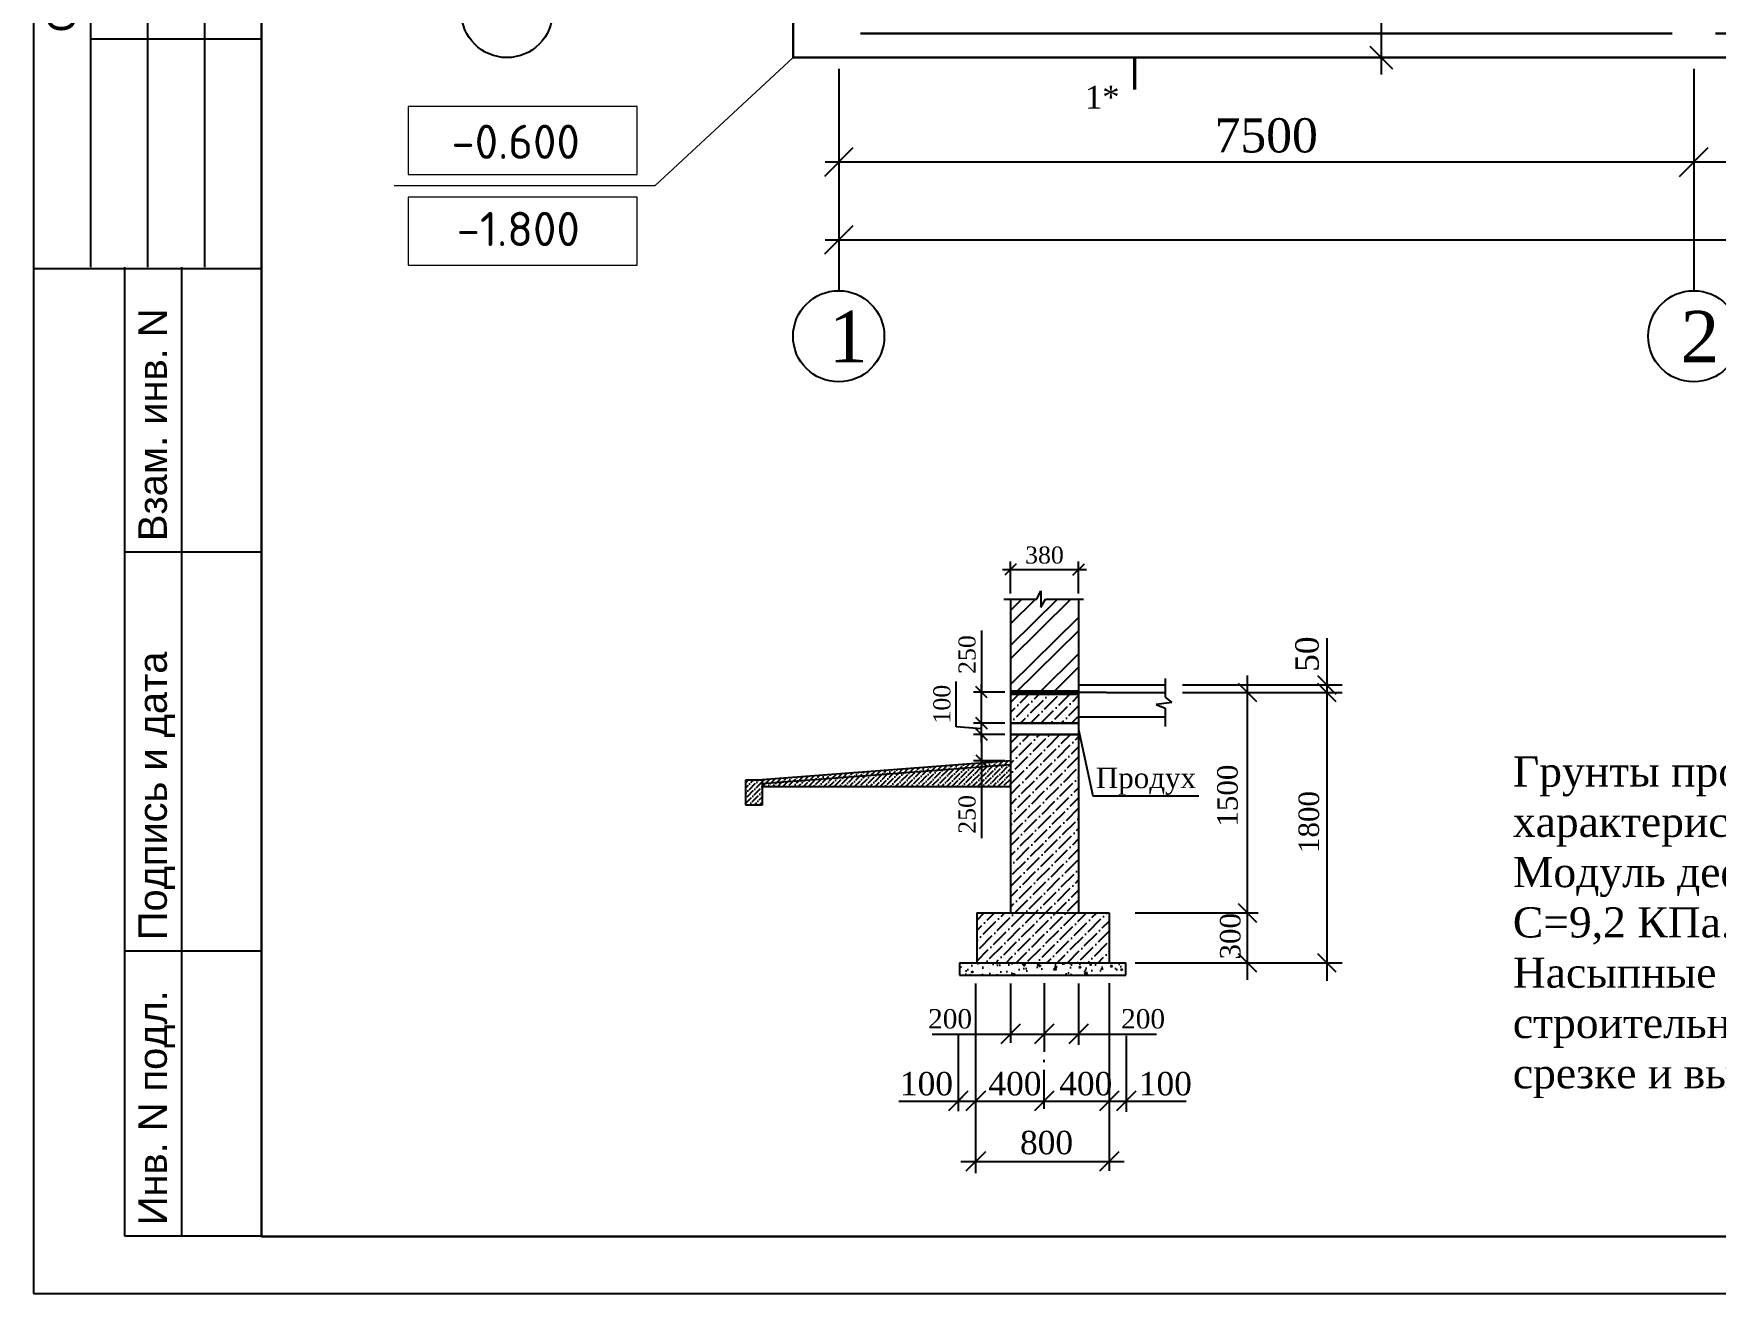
# Model space of a CAD drawing. Header units: millimetres. Extents: x 572274 to 2241483, y -888675 to -304135.
# Drawn here: x 1004495 to 1019247, y -645007 to -633957 of the extents above; entities that cross this region are included whole.
import ezdxf

# ---------------------------------------------------------------- set-up
doc = ezdxf.new("R2010")
doc.units = ezdxf.units.MM
doc.linetypes.add('ACAD_ISO02W100', pattern=[15, 12, -3])
doc.layers.add('стены', color=250, linetype='Continuous', lineweight=30)
doc.styles.add('arial', font='arial.ttf', dxfattribs={"height": 300})
doc.styles.add('Arial Gyr', font='arial.ttf')
doc.styles.get("Standard").update_dxf_attribs({"font": 'isocpeur.ttf'})
doc.styles.add('WMF-Times New Roman0', font='times.ttf')
doc.dimstyles.new('ISO-25$0', dxfattribs={"dimtxt": 300, "dimasz": 200, "dimexe": 100, "dimexo": 300, "dimgap": 50, "dimtad": 1, "dimdec": 0, "dimtxsty": 'Standard', "dimblk": 'OBLIQUE', "dimcen": 250, "dimdle": 150, "dimadec": 0, "dimazin": 0, "dimtfac": 1, "dimtdec": 0, "dimtmove": 0, "dimatfit": 3, "dimldrblk": 'OBLIQUE', "dimfxl": 1.25, "dimarcsym": 0})
pattern_1 = [(45, (637685.59, -455461.403), (33.67596, 123.478522), [158.75, -31.75, 0, -31.75])]
pattern_2 = [(45, (637685.593, -455461.403), (16.8379802, 61.7392608), [79.375, -15.875, 0, -15.875])]

# ---------------------------------------------------------------- blocks, each defined once
blk = doc.blocks.new('_Oblique')
at = {"color": 0, "linetype": 'ByBlock', "lineweight": -2}
blk.add_line((-0.5, -0.5), (0.5, 0.5), dxfattribs=at)
blk = doc.blocks.new('*D309')
at = {"color": 0, "lineweight": -2, "transparency": 16777216}
for p, q in [((1011557, -634267), (1011557, -635205)), ((1019057, -634267), (1019057, -635205)), ((1019177, -635085), (1011437, -635085))]:
    blk.add_line(p, q, dxfattribs=at)
at = {"layer": 'Defpoints', "color": 0, "lineweight": 25, "transparency": 16777216}
for p in [(1011557, -634167), (1019057, -634167), (1011557, -635085)]:
    blk.add_point(p, dxfattribs=at)
at = {"color": 0, "lineweight": -2, "transparency": 16777216, "xscale": 250, "yscale": 250, "zscale": 250, "rotation": 180}
blk.add_blockref('_Oblique', (1011557, -635085), dxfattribs=at)
at = {"color": 0, "lineweight": -2, "transparency": 16777216, "xscale": 250, "yscale": 250, "zscale": 250}
blk.add_blockref('_Oblique', (1019057, -635085), dxfattribs=at)
at = {"color": 0, "lineweight": 25, "transparency": 16777216, "insert": (1015307, -634852), "char_height": 300, "attachment_point": 5, "style": 'WMF-Times New Roman0'}
blk.add_mtext('7500', dxfattribs=at)
blk = doc.blocks.new('*D310')
at = {"color": 0, "lineweight": -2, "transparency": 16777216}
for p, q in [((1011557, -634267), (1011557, -635888)), ((1032557, -634267), (1032557, -635888)), ((1032677, -635768), (1011437, -635768))]:
    blk.add_line(p, q, dxfattribs=at)
at = {"layer": 'Defpoints', "color": 0, "lineweight": 25, "transparency": 16777216}
for p in [(1011557, -634167), (1032557, -634167), (1011557, -635768)]:
    blk.add_point(p, dxfattribs=at)
at = {"color": 0, "lineweight": -2, "transparency": 16777216, "xscale": 250, "yscale": 250, "zscale": 250, "rotation": 180}
blk.add_blockref('_Oblique', (1011557, -635768), dxfattribs=at)
at = {"color": 0, "lineweight": -2, "transparency": 16777216, "xscale": 250, "yscale": 250, "zscale": 250}
blk.add_blockref('_Oblique', (1032557, -635768), dxfattribs=at)
at = {"color": 0, "lineweight": 25, "transparency": 16777216, "insert": (1021006, -635516), "char_height": 300, "attachment_point": 5, "style": 'WMF-Times New Roman0'}
blk.add_mtext('21000', dxfattribs=at)
blk = doc.blocks.new('*D311')
at = {"color": 0, "lineweight": -2, "transparency": 16777216}
for p, q in [((1019057, -634267), (1019057, -635205)), ((1022057, -634267), (1022057, -635205)), ((1022177, -635085), (1018937, -635085))]:
    blk.add_line(p, q, dxfattribs=at)
at = {"layer": 'Defpoints', "color": 0, "lineweight": 25, "transparency": 16777216}
for p in [(1019057, -634167), (1022057, -634167), (1019057, -635085)]:
    blk.add_point(p, dxfattribs=at)
at = {"color": 0, "lineweight": -2, "transparency": 16777216, "xscale": 250, "yscale": 250, "zscale": 250, "rotation": 180}
blk.add_blockref('_Oblique', (1019057, -635085), dxfattribs=at)
at = {"color": 0, "lineweight": -2, "transparency": 16777216, "xscale": 250, "yscale": 250, "zscale": 250}
blk.add_blockref('_Oblique', (1022057, -635085), dxfattribs=at)
at = {"color": 0, "lineweight": 25, "transparency": 16777216, "insert": (1020557, -634853), "char_height": 300, "attachment_point": 5, "style": 'WMF-Times New Roman0'}
blk.add_mtext('3000', dxfattribs=at)
blk = doc.blocks.new('shtamp cheti azu')
blk.add_line((455458, 81217), (457458, 81217))
at = {"lineweight": 25, "ltscale": 100}
for p, q in [((455958, 74717), (455958, 81217)), ((456458, 74717), (456458, 81217)), ((456958, 74717), (456958, 81217)), ((457458, 76717), (455958, 76717)), ((457458, 74702), (455458, 74702)), ((456258, 66217), (456258, 74717)), ((456758, 66217), (456758, 74717)), ((457458, 72217), (456258, 72217)), ((457458, 68717), (456258, 68717)), ((457458, 66217), (456258, 66217))]:
    blk.add_line(p, q, dxfattribs=at)
at = {"color": 1, "linetype": 'ACAD_ISO02W100', "lineweight": 5, "ltscale": 70, "char_height": 250, "attachment_point": 1, "rotation": 90, "style": 'arial'}
for s, insert in [('{\\fArial|b0|i0|c204|p34;Согласовано:}', (455576, 76776)), ('{\\fArial|b0|i0|c204|p34;Взам. инв. N}', (456376, 72315)), ('{\\fArial|b0|i0|c204|p34;Подпись и дата}', (456376, 68815)), ('{\\fArial|b0|i0|c204|p34;Инв. N подл.}', (456376, 66315))]:
    blk.add_mtext(s, dxfattribs=dict(at, insert=insert))
blk = doc.blocks.new('*D1180')
at = {"color": 0, "lineweight": -2, "transparency": 16777216}
for p, q in [((1015943, -633310), (1015943, -632651)), ((1016315, -633217), (1016315, -634317)), ((1016315, -633767), (1015943, -633310)), ((1016543, -633367), (1016215, -633367)), ((1016586, -634167), (1016215, -634167))]:
    blk.add_line(p, q, dxfattribs=at)
at = {"layer": 'Defpoints', "color": 0, "lineweight": 25, "transparency": 16777216}
for p in [(1016843, -633367), (1016315, -634167), (1016886, -634167)]:
    blk.add_point(p, dxfattribs=at)
at = {"color": 0, "lineweight": -2, "transparency": 16777216, "xscale": 200, "yscale": 200, "zscale": 200}
for p, rotation in [((1016315, -633367), 90), ((1016315, -634167), 270)]:
    blk.add_blockref('_Oblique', p, dxfattribs=dict(at, rotation=rotation))
at = {"color": 0, "lineweight": 25, "transparency": 16777216, "insert": (1015746, -632981), "char_height": 250, "attachment_point": 5, "rotation": 90, "style": 'WMF-Times New Roman0'}
blk.add_mtext('800', dxfattribs=at)
blk = doc.blocks.new('*D820')
at = {"color": 0, "lineweight": -2, "transparency": 16777216}
for p, q in [((1013014, -640105), (1012740, -640105)), ((1012810, -640105), (1012810, -640405)), ((1013014, -640335), (1012740, -640335)), ((1012810, -640335), (1012810, -641015))]:
    blk.add_line(p, q, dxfattribs=at)
at = {"layer": 'Defpoints', "color": 0, "lineweight": 25, "transparency": 16777216}
for p in [(1012810, -640105), (1013064, -640105), (1013064, -640335)]:
    blk.add_point(p, dxfattribs=at)
at = {"color": 0, "lineweight": -2, "transparency": 16777216, "xscale": 100, "yscale": 100, "zscale": 100}
for p, rotation in [((1012810, -640105), 90), ((1012810, -640335), 270)]:
    blk.add_blockref('_Oblique', p, dxfattribs=dict(at, rotation=rotation))
at = {"color": 0, "lineweight": 25, "transparency": 16777216, "insert": (1012684, -640806), "char_height": 150, "attachment_point": 5, "rotation": 90, "style": 'WMF-Times New Roman0'}
blk.add_mtext('250', dxfattribs=at)
blk = doc.blocks.new('*D821')
at = {"color": 0, "lineweight": -2, "transparency": 16777216}
for p, q in [((1012589, -640039), (1012589, -639640)), ((1012810, -640055), (1012589, -640039)), ((1013013, -640005), (1012740, -640005)), ((1012810, -640175), (1012810, -639935)), ((1013014, -640105), (1012740, -640105))]:
    blk.add_line(p, q, dxfattribs=at)
at = {"layer": 'Defpoints', "color": 0, "lineweight": 25, "transparency": 16777216}
for p in [(1012810, -640005), (1013063, -640005), (1013064, -640105)]:
    blk.add_point(p, dxfattribs=at)
at = {"color": 0, "lineweight": -2, "transparency": 16777216, "xscale": 100, "yscale": 100, "zscale": 100}
for p, rotation in [((1012810, -640005), 90), ((1012810, -640105), 270)]:
    blk.add_blockref('_Oblique', p, dxfattribs=dict(at, rotation=rotation))
at = {"color": 0, "lineweight": 25, "transparency": 16777216, "insert": (1012463, -639839), "char_height": 150, "attachment_point": 5, "rotation": 90, "style": 'WMF-Times New Roman0'}
blk.add_mtext('100', dxfattribs=at)
blk = doc.blocks.new('*D822')
at = {"color": 0, "lineweight": -2, "transparency": 16777216}
for p, q in [((1012810, -639194), (1012810, -639735)), ((1013013, -639735), (1012740, -639735)), ((1012810, -640075), (1012810, -639665)), ((1013013, -640005), (1012740, -640005))]:
    blk.add_line(p, q, dxfattribs=at)
at = {"layer": 'Defpoints', "color": 0, "lineweight": 25, "transparency": 16777216}
for p in [(1012810, -639735), (1013063, -639735), (1013063, -640005)]:
    blk.add_point(p, dxfattribs=at)
at = {"color": 0, "lineweight": -2, "transparency": 16777216, "xscale": 100, "yscale": 100, "zscale": 100}
for p, rotation in [((1012810, -639735), 90), ((1012810, -640005), 270)]:
    blk.add_blockref('_Oblique', p, dxfattribs=dict(at, rotation=rotation))
at = {"color": 0, "lineweight": 25, "transparency": 16777216, "insert": (1012684, -639404), "char_height": 150, "attachment_point": 5, "rotation": 90, "style": 'WMF-Times New Roman0'}
blk.add_mtext('250', dxfattribs=at)
blk = doc.blocks.new('*D823')
at = {"color": 0, "lineweight": -2, "transparency": 16777216}
for p, q in [((1013063, -638868), (1013063, -638588)), ((1013662, -638868), (1013662, -638588)), ((1012993, -638658), (1013732, -638658))]:
    blk.add_line(p, q, dxfattribs=at)
at = {"layer": 'Defpoints', "color": 0, "lineweight": 25, "transparency": 16777216}
for p in [(1013662, -638658), (1013063, -638918), (1013662, -638918)]:
    blk.add_point(p, dxfattribs=at)
at = {"color": 0, "lineweight": -2, "transparency": 16777216, "xscale": 100, "yscale": 100, "zscale": 100, "rotation": 180}
blk.add_blockref('_Oblique', (1013063, -638658), dxfattribs=at)
at = {"color": 0, "lineweight": -2, "transparency": 16777216, "xscale": 100, "yscale": 100, "zscale": 100}
blk.add_blockref('_Oblique', (1013662, -638658), dxfattribs=at)
at = {"color": 0, "lineweight": 25, "transparency": 16777216, "insert": (1013362, -638532), "char_height": 150, "attachment_point": 5, "style": 'WMF-Times New Roman0'}
blk.add_mtext('380', dxfattribs=at)

msp = doc.modelspace()

# ---------------------------------------------------------------- hatches: boundary and pattern name
h = msp.add_hatch()
h.set_pattern_fill('ANSI36', color=256, scale=20)
h.set_pattern_definition(pattern_1)
h.paths.add_polyline_path([(1013661.742, -640004.983), (1013661.742, -639735.473), (1013063.05, -639735.473), (1013063.05, -640004.983)])
h = msp.add_hatch()
h.set_pattern_fill('ANSI36', color=256, scale=20)
h.set_pattern_definition(pattern_1)
h.paths.add_polyline_path([(1013661.742, -640104.983), (1013063.05, -640104.983), (1013063.05, -641669.372), (1013661.742, -641669.372)])
h = msp.add_hatch()
h.set_pattern_fill('ANSI36', color=256, scale=10)
h.set_pattern_definition(pattern_2)
h.paths.add_polyline_path([(1013063.05, -640371.244), (1013063.05, -640335.473), (1010884.422, -640502.97), (1010884.422, -640538.74)])
h = msp.add_hatch()
h.set_pattern_fill('ANSI36', color=256, scale=10)
h.set_pattern_definition(pattern_2)
h.paths.add_polyline_path([(1010884.422, -640502.97), (1010741.117, -640502.97), (1010741.117, -640725.24), (1010884.422, -640725.24)])
h = msp.add_hatch()
h.set_pattern_fill('ANSI36', color=256, scale=10)
h.set_pattern_definition(pattern_2)
h.paths.add_polyline_path([(1010884.422, -640538.74), (1010884.422, -640564.256), (1013063.05, -640564.256), (1013063.05, -640371.244)])
h = msp.add_hatch()
h.set_pattern_fill('ANSI36', color=256, scale=20)
h.set_pattern_definition(pattern_1)
h.paths.add_polyline_path([(1012767.481, -641669.372), (1012767.481, -642106.619), (1013928.723, -642106.619), (1013928.723, -641669.372)])
h = msp.add_hatch()
h.set_pattern_fill('AR-CONC', color=256)
h.set_pattern_definition([(50, (637685.6, -455461.4), (182.18467, -15.939086), [19.05, -209.55]), (355, (637685.6, -455461.4), (-35.24342, 191.056845), [15.24, -167.640584]), (100.451445, (637700.78, -455462.73), (146.94125, 175.11775), [16.19001, -178.090245]), (46.1842, (637685.6, -455410.6), (271.07904, -42.04233), [28.575, -314.325]), (96.63556, (637708.18, -455414.1), (237.40413, 247.42612), [24.28502, -267.1356]), (351.18415, (637685.6, -455410.6), (237.40413, 247.42612), [22.85997, -251.45973]), (21, (637711, -455423.3), (151.61439, -102.2652), [19.05, -209.55]), (326, (637711, -455423.3), (61.80203, 184.18797), [15.24, -167.64]), (71.451445, (637723.63, -455431.83), (213.41642, 81.92277), [16.19001, -178.08994]), (37.5, (637685.59, -455461.403), (3.088603, 84.555039), [0, -165.608, 0, -170.18, 0, -168.275]), (7.5, (637685.59, -455461.4), (66.819663, 100.180575), [0, -97.028, 0, -161.798, 0, -64.135]), (327.5, (637628.95, -455461.4), (135.590595, -5.728744), [0, -63.5, 0, -198.12, 0, -262.89]), (317.5, (637603.55, -455461.4), (148.12918, 25.42649), [0, -82.55, 0, -131.572, 0, -186.69])])
h.paths.add_polyline_path([(1012615.818, -642106.619), (1012615.818, -642216.297), (1014077.229, -642216.297), (1014077.229, -642106.619)])

# ---------------------------------------------------------------- linework, layer by layer
at = {"lineweight": 9}
for p, q in [((1011157.011, -634167.403), (1009945.288, -635292.146)), ((1009945.288, -635292.146), (1007657.812, -635292.146))]:
    msp.add_line(p, q, dxfattribs=at)
at = {"lineweight": 25}
for p, q in [((1011557.011, -635085.344), (1011557.011, -636212.129)), ((1019057.011, -635085.344), (1019057.011, -636212.129))]:
    msp.add_line(p, q, dxfattribs=at)
for p, q in [((1013294.435, -638918.244), (1013331.624, -638846.045)), ((1013331.624, -638846.045), (1013331.624, -638988.096)), ((1013005.29, -638918.244), (1013294.435, -638918.244)), ((1013063.05, -638918.244), (1013063.05, -641669.372)), ((1013063.05, -639323.115), (1013475.206, -638918.244)), ((1013063.05, -639440.262), (1013594.461, -638918.244)), ((1013063.05, -639016.427), (1013162.999, -638918.244)), ((1013063.05, -639133.574), (1013282.255, -638918.244)), ((1013331.624, -638988.096), (1013371.47, -638918.244)), ((1013371.47, -638918.244), (1013661.742, -638918.244)), ((1013661.742, -638918.244), (1013661.742, -641669.372)), ((1013661.742, -638918.244), (1013661.742, -638918.244)), ((1013661.742, -638918.244), (1013703.514, -638918.244)), ((1013063.05, -639666.555), (1013661.742, -639078.447)), ((1013112.147, -639735.473), (1013661.742, -639195.594)), ((1015837.556, -639261.236), (1015837.556, -642265.381)), ((1013318.152, -639735.473), (1013661.742, -639397.957)), ((1013437.407, -639735.473), (1013661.742, -639515.104)), ((1014421.723, -639615.248), (1014421.723, -639777.605)), ((1015140.881, -639588.34), (1015140.881, -642258.529)), ((1015757.513, -639588.609), (1015917.6, -639750.123)), ((1013661.742, -639669.366), (1014421.723, -639669.366)), ((1013907.039, -639735.473), (1013661.742, -639735.473)), ((1013907.039, -639735.473), (1014421.723, -639735.473)), ((1014421.723, -639777.605), (1014480.097, -639824.536)), ((1014573.65, -639669.366), (1015974.764, -639669.366)), ((1014573.65, -639735.473), (1015974.764, -639735.473)), ((1015060.838, -639654.717), (1015220.925, -639816.23)), ((1015757.513, -639654.717), (1015917.6, -639816.23)), ((1014480.097, -639824.536), (1014343.046, -639841.026)), ((1014343.046, -639841.026), (1014421.723, -639872.92)), ((1014421.723, -639872.92), (1014421.723, -640033.825)), ((1013063.05, -639951.012), (1013063.05, -639951.012)), ((1013661.742, -639951.012), (1014421.723, -639951.012)), ((1013661.742, -640062.151), (1013785.768, -640644.469)), ((1013063.05, -640335.473), (1010884.422, -640502.97)), ((1010741.117, -640725.24), (1010741.117, -640502.97)), ((1010741.117, -640502.97), (1010884.422, -640502.97)), ((1013063.05, -640371.244), (1010884.422, -640538.74)), ((1010884.422, -640502.97), (1010884.422, -640725.24)), ((1013063.05, -640564.256), (1010884.422, -640564.256)), ((1013785.768, -640644.469), (1014715.824, -640644.469)), ((1010884.422, -640725.24), (1010741.117, -640725.24)), ((1012767.481, -641669.372), (1013928.723, -641669.372)), ((1012767.481, -641669.372), (1012767.481, -642106.619)), ((1013928.723, -641669.372), (1013928.723, -642106.619)), ((1014157.503, -641669.372), (1015237.139, -641669.372)), ((1015060.838, -641588.615), (1015220.925, -641750.129)), ((1012615.818, -642106.619), (1014077.229, -642106.619)), ((1012615.818, -642106.619), (1012615.818, -642216.297)), ((1014077.229, -642216.297), (1014077.229, -642106.619)), ((1014157.503, -642106.619), (1015234.1, -642106.619)), ((1015060.838, -642025.863), (1015220.925, -642187.376)), ((1015234.1, -642106.619), (1015974.764, -642106.619)), ((1015757.513, -642025.863), (1015917.6, -642187.376)), ((1012615.818, -642216.297), (1014077.229, -642216.297)), ((1013359.367, -642286.093), (1013359.367, -642888.325)), ((1013928.723, -642286.093), (1013928.723, -643933.881)), ((1012758.514, -642289.349), (1012758.514, -643953.028)), ((1013063.05, -642289.349), (1013063.05, -642809.125)), ((1013661.742, -642289.349), (1013661.742, -642827.886)), ((1013147.974, -642647.363), (1012978.126, -642819.173)), ((1013444.291, -642647.363), (1013274.443, -642819.173)), ((1013746.666, -642647.363), (1013576.818, -642819.173)), ((1012377.661, -642733.268), (1014345.185, -642733.268)), ((1012604.441, -642745.091), (1012604.441, -643409.174)), ((1014078.736, -642748.371), (1014078.736, -643414.202)), ((1013359.367, -642978.899), (1013359.367, -642959.695)), ((1013359.367, -643389.018), (1013359.367, -643046.089)), ((1012689.337, -643234.569), (1012519.489, -643406.379)), ((1012604.441, -643320.445), (1012689.337, -643234.569)), ((1012843.438, -643234.569), (1012673.59, -643406.379)), ((1013444.291, -643234.54), (1013274.443, -643406.35)), ((1014013.647, -643234.54), (1013843.799, -643406.35)), ((1014163.66, -643234.569), (1013993.812, -643406.379)), ((1012084.784, -643320.445), (1014604.251, -643320.445)), ((1012629.06, -643850.464), (1014060.655, -643850.464)), ((1012843.409, -643764.588), (1012673.561, -643936.397)), ((1014013.618, -643764.559), (1013843.77, -643936.369))]:
    msp.add_line(p, q)
at = {"lineweight": 70}
msp.add_line((1013063.05, -639735.473), (1013661.742, -639735.473), dxfattribs=at)
at = {"lineweight": 30}
for p, q in [((1013063.05, -640004.983), (1013661.742, -640004.983)), ((1013063.05, -640104.983), (1013661.742, -640104.983))]:
    msp.add_line(p, q, dxfattribs=at)
at = {"lineweight": 25, "ltscale": 100}
msp.add_lwpolyline([(1004495.373, -645007.415), (1046495.373, -645007.415), (1046495.373, -615307.415), (1004495.373, -615307.415)], close=True, dxfattribs=at)
at = {"color": 1, "lineweight": 30}
msp.add_lwpolyline([(1006495.373, -644507.415), (1045995.373, -644507.415), (1045995.373, -615807.415), (1006495.373, -615807.415)], close=True, dxfattribs=at)
at = {"lineweight": 9}
msp.add_lwpolyline([(1014153.676, -634167.403, 28.037, 28.037, 0), (1014153.676, -634447.768, 28.037, 28.037, 0), (1014153.676, -634354.313, 0, 37.382, 0), (1013966.766, -634354.313, 0, 0, 0), (1013686.401, -634354.313, 0, 0, 0)], format="xyseb", dxfattribs=at)
for points in [[(1007779.655, -635192.146), (1009790.31, -635192.146), (1009790.31, -634597.314), (1007779.655, -634597.314)], [(1007779.655, -635986.978), (1009790.31, -635986.978), (1009790.31, -635392.146), (1007779.655, -635392.146)]]:
    msp.add_lwpolyline(points, close=True, dxfattribs=at)
at = {"lineweight": 25}
for centre in [(1008647.427, -633767.403), (1011557.011, -636612.129), (1019057.011, -636612.129)]:
    msp.add_circle(centre, 400, dxfattribs=at)
at = {"layer": 'стены', "color": 0, "linetype": 'ByBlock', "ltscale": 3}
for p, q in [((1011157.011, -634167.403), (1011157.011, -618367.403)), ((1018867.011, -633957.403), (1011747.011, -633957.403)), ((1024867.011, -633957.403), (1019247.011, -633957.403)), ((1011157.011, -634167.403), (1032957.011, -634167.403))]:
    msp.add_line(p, q, dxfattribs=at)

# ---------------------------------------------------------------- block references
msp.add_blockref('shtamp cheti azu', (549037.806, -710723.918))

# ---------------------------------------------------------------- texts
at = {"lineweight": 25}
for s, insert, char_height, width, attachment_point, style in [('{\\fTimes New Roman|b0|i0|c238|p18;1}*', (1013717.811, -634414.743), 200.26079, 145.35007, 1, 'WMF-Times New Roman0'), ('{\\fTimes New Roman|b0|i0|c204|p18; \\H0.8x;     \\H0.9x;Продух}', (1013340.896, -640635.179), 250, 7261.52664, 7, 'Arial Gyr')]:
    msp.add_mtext(s, dxfattribs=dict(at, insert=insert, char_height=char_height, width=width, attachment_point=attachment_point, style=style))
for s, insert, char_height, width, attachment_point in [('-0.600', (1009286.684, -634755.807), 300, 44435.90324, 3), ('-1.800', (1009286.684, -635520.762), 300, 44435.90324, 3), ('{\\fTimes New Roman|b0|i0|c238|p18;200                 }  {\\fTimes New Roman|b0|i0|c238|p18;200}', (1012341.671, -642513.949), 170, 2732.49827, 1), ('{\\fTimes New Roman|b0|i0|c238|p18; 100    400  400   100}', (1012016.834, -643065.056), 205.50463, 3044.877, 1), ('{\\fTimes New Roman|b0|i0|c238|p18; 800 }', (1013069.969, -643581.72), 205.50463, 897.27261, 1)]:
    msp.add_mtext(s, dxfattribs=dict(insert=insert, char_height=char_height, width=width, attachment_point=attachment_point))
at = {"width": 897.49098, "attachment_point": 1, "rotation": 90}
for s, insert, char_height in [('{\\fTimes New Roman|b0|i0|c238|p18;50}', (1015562.014, -639555.517), 205.50463), ('{\\fTimes New Roman|b0|i0|c238|p18;1\\fTimes New Roman|b0|i0|c204|p18;5\\fTimes New Roman|b0|i0|c238|p18;00}', (1014876.97, -640913.257), 180), ('{\\fTimes New Roman|b0|i0|c238|p18;1\\fTimes New Roman|b0|i0|c204|p18;8\\fTimes New Roman|b0|i0|c238|p18;00}', (1015590.508, -641144.967), 180), ('{\\fTimes New Roman|b0|i0|c238|p18;300          }', (1014901.638, -642079.025), 180)]:
    msp.add_mtext(s, dxfattribs=dict(at, insert=insert, char_height=char_height))
at = {"color": 0, "linetype": 'ByBlock', "lineweight": 18, "insert": (1017470.794, -641796.727), "char_height": 264.634791, "width": 9218.90312, "attachment_point": 4, "style": 'WMF-Times New Roman0'}
msp.add_mtext('Грунты просадочные II типа соследующими характерисимками плотность грунта -    =16,74 кг/м³. Модуль деформации Е=8,6 МПа. Удельное сцепление С=9,2 КПа. Угол внутренного трения 24,7  . Насыпные грунты с включением гальки и строительного мусора на глубину 0,90м подлежат срезке и вывозу. ', dxfattribs=at)
at = {"layer": 'стены', "color": 0, "linetype": 'ByBlock', "lineweight": -2, "ltscale": 3, "char_height": 450, "width": 1369.00072, "attachment_point": 1, "style": 'WMF-Times New Roman0'}
for s, insert in [('2', (1018941.885, -636389.384)), ('1', (1011471.082, -636389.384))]:
    msp.add_mtext(s, dxfattribs=dict(at, insert=insert))

# ---------------------------------------------------------------- dimensions: what is measured, and where the dimension line sits
at = {"lineweight": 25}
for base, p1, p2, angle, override, picture, middle in [((1016314.91, -634167.403), (1016842.852, -633367.403), (1016886.094, -634167.403), 90, {"dimtxt": 250, "dimgap": 70, "dimtxsty": 'WMF-Times New Roman0', "dimtmove": 1, "dimarcsym": 1}, '*D1180', (1015943.476, -633239.703)), ((1011557.011, -635768.221), (1032557.011, -634167.403), (1011557.011, -634167.403), 180, {"dimasz": 250, "dimexe": 120, "dimexo": 100, "dimgap": 100, "dimtxsty": 'WMF-Times New Roman0', "dimdle": 120, "dimtmove": 1, "dimarcsym": 1}, '*D310', (1021005.75, -635768.221)), ((1012810.132, -640004.983), (1013063.905, -640104.983), (1013063.05, -640004.983), 90, {"dimtxt": 150, "dimasz": 100, "dimexe": 70, "dimexo": 50, "dimtxsty": 'WMF-Times New Roman0', "dimdle": 70, "dimtmove": 1, "dimfxl": 600, "dimfxlon": 1, "dimarcsym": 1}, '*D821', (1012588.834, -639988.593))]:
    dim = msp.add_linear_dim(base=base, p1=p1, p2=p2, angle=angle, dimstyle='ISO-25$0', override=override, dxfattribs=at)
    dim.commit()
    dim.dimension.update_dxf_attribs({"geometry": picture, "text_midpoint": middle, "dimtype": 160})
for base, p1, p2, picture, middle in [((1011557.011, -635085.344), (1019057.011, -634167.403), (1011557.011, -634167.403), '*D309', (1015307.011, -634852.316)), ((1019057.011, -635085.344), (1022057.011, -634167.403), (1019057.011, -634167.403), '*D311', (1020557.011, -634852.748))]:
    dim = msp.add_linear_dim(base=base, p1=p1, p2=p2, angle=180, dimstyle='ISO-25$0', override={"dimasz": 250, "dimexe": 120, "dimexo": 100, "dimgap": 80, "dimtxsty": 'WMF-Times New Roman0', "dimdle": 120, "dimtmove": 1, "dimarcsym": 1}, dxfattribs=at)
    dim.commit()
    dim.dimension.update_dxf_attribs({"geometry": picture, "text_midpoint": middle})
dim = msp.add_linear_dim(base=(1013661.742, -638657.962), p1=(1013063.05, -638918.244), p2=(1013661.742, -638918.244), text='380', dimstyle='ISO-25$0', override={"dimtxt": 150, "dimasz": 100, "dimexe": 70, "dimexo": 50, "dimtxsty": 'WMF-Times New Roman0', "dimdle": 70, "dimfxl": 600, "dimfxlon": 1, "dimarcsym": 1}, dxfattribs=at)
dim.commit()
dim.dimension.update_dxf_attribs({"geometry": '*D823', "text_midpoint": (1013362.396, -638531.665)})
for base, p1, p2, override, picture, middle in [((1012810.132, -639735.473), (1013063.05, -640004.983), (1013063.05, -639735.473), {"dimtxt": 150, "dimasz": 100, "dimexe": 70, "dimexo": 50, "dimtxsty": 'WMF-Times New Roman0', "dimdle": 70, "dimtmove": 1, "dimfxl": 600, "dimfxlon": 1, "dimarcsym": 1}, '*D822', (1012810.132, -639403.855)), ((1012810.132, -640104.983), (1013063.905, -640335.473), (1013063.905, -640104.983), {"dimtxt": 150, "dimasz": 100, "dimexe": 70, "dimexo": 50, "dimtxsty": 'WMF-Times New Roman0', "dimdle": 70, "dimfxl": 600, "dimfxlon": 1, "dimarcsym": 1}, '*D820', (1012810.132, -640805.563))]:
    dim = msp.add_linear_dim(base=base, p1=p1, p2=p2, angle=90, text='250', dimstyle='ISO-25$0', override=override, dxfattribs=at)
    dim.commit()
    dim.dimension.update_dxf_attribs({"geometry": picture, "text_midpoint": middle, "dimtype": 160})

doc.saveas('drawing.dxf')
